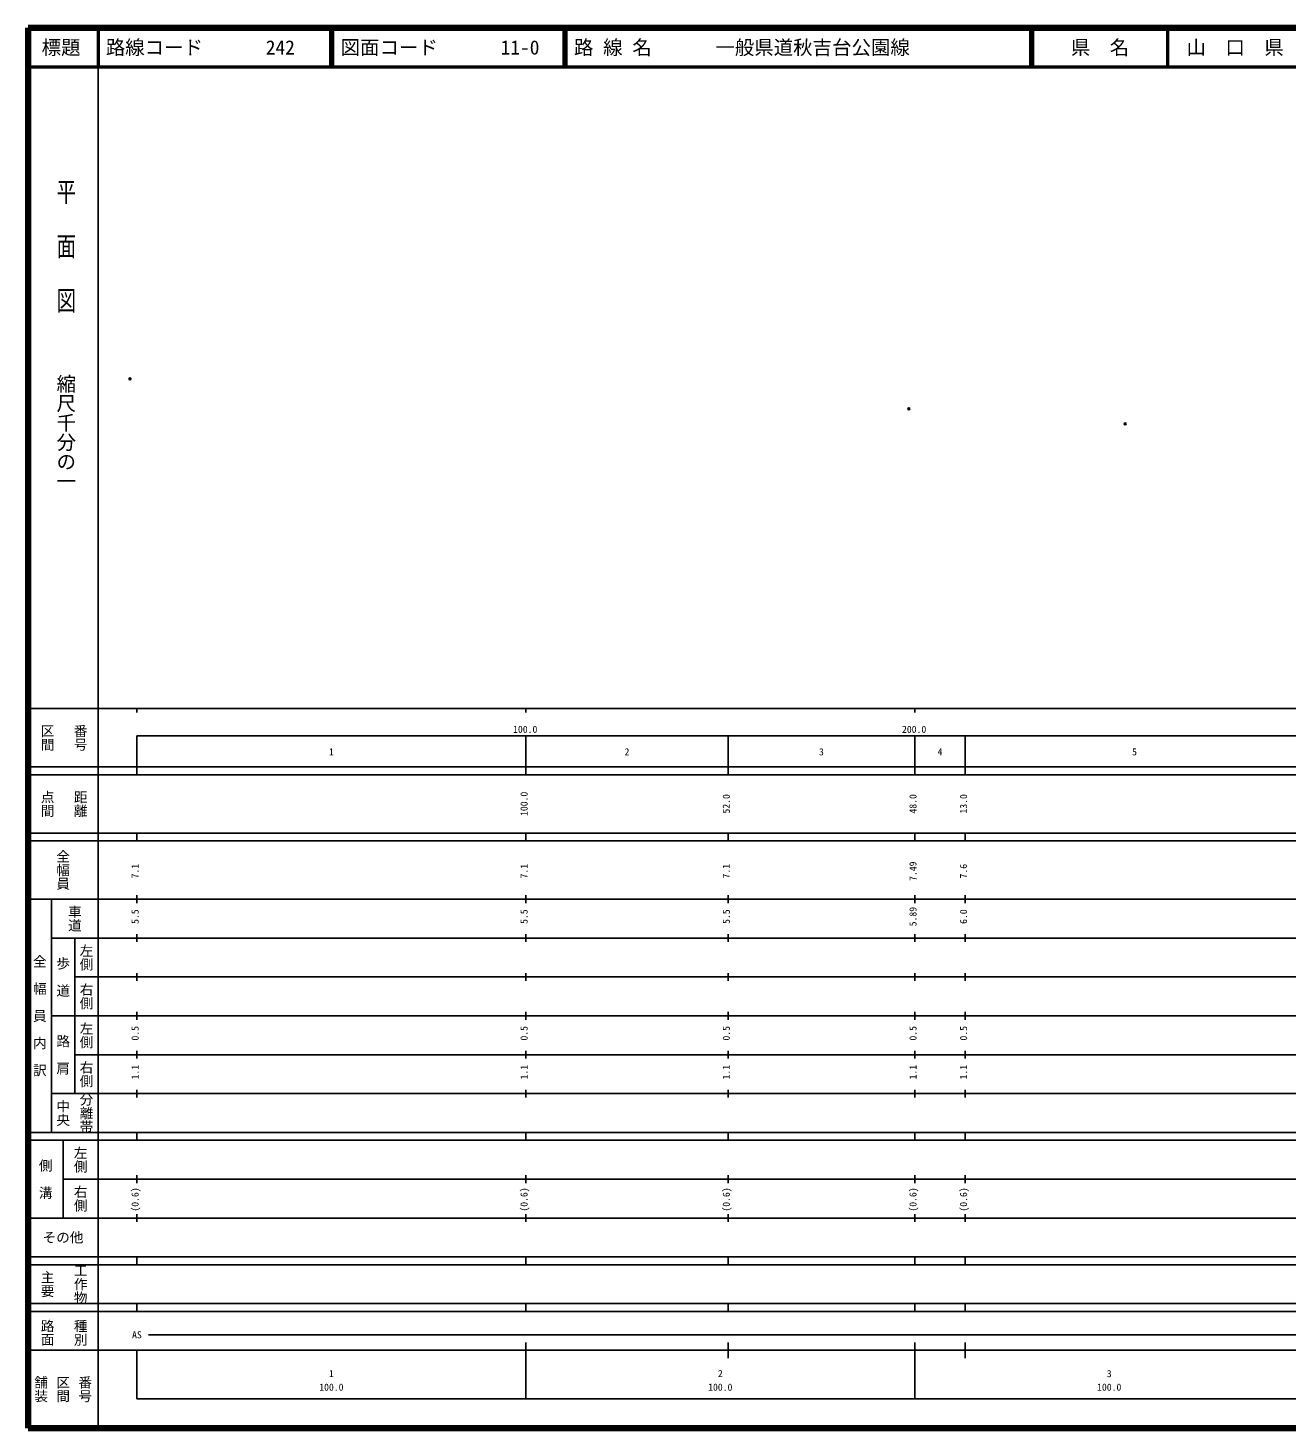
# Model space of a CAD drawing. Units: millimetres on the paper. Extents: x 40 to 680, y 20 to 380.
# Drawn here: x 40 to 363.7, y 20 to 380 of the extents above; entities that cross this region are included whole.
import ezdxf
from ezdxf.enums import TextEntityAlignment as Align

# ---------------------------------------------------------------- set-up
doc = ezdxf.new("R2010")
doc.units = ezdxf.units.MM
doc.header["$PDMODE"] = 32
doc.header["$PDSIZE"] = 0.5
doc.layers.add('M-OTRS', color=6, linetype='Continuous')
doc.layers.add('M-TTL-TXT', color=7, linetype='Continuous')
for name, color, linetype, lineweight in [('M-TTL', 2, 'Continuous', 140), ('M-TTL-BAND', 7, 'Continuous', 25), ('M-TTL-LINE', 7, 'Continuous', 50)]:
    doc.layers.add(name, color=color, linetype=linetype, lineweight=lineweight)
doc.styles.add('@ＭＳ ゴシック', font='')
doc.styles.add('ＭＳ ゴシック', font='')
doc.styles.get('@ＭＳ ゴシック').set_extended_font_data('@MS Gothic')
doc.styles.get('ＭＳ ゴシック').set_extended_font_data('MS Gothic')

msp = doc.modelspace()

# ---------------------------------------------------------------- linework, layer by layer
at = {"layer": 'M-OTRS'}
for p in [(66.229, 289.784), (266.484, 282.087), (322.11, 278.205)]:
    msp.add_point(p, dxfattribs=at)
at = {"layer": 'M-TTL'}
for p, q in [((40, 380), (40, 20)), ((680, 380), (40, 380)), ((40, 20), (680, 20))]:
    msp.add_line(p, q, dxfattribs=at)
at = {"layer": 'M-TTL-BAND'}
for p, q in [((58, 370), (58, 20)), ((40, 205), (579, 205)), ((68, 205), (68, 204)), ((168, 205), (168, 204)), ((268, 205), (268, 204)), ((68, 198), (579, 198)), ((68, 198), (68, 188)), ((168, 188), (168, 198)), ((220, 188), (220, 198)), ((268, 188), (268, 198)), ((281, 188), (281, 198)), ((40, 190), (579, 190)), ((40, 188), (579, 188)), ((40, 173), (579, 173)), ((68, 171), (68, 173)), ((168, 171), (168, 173)), ((220, 171), (220, 173)), ((268, 171), (268, 173)), ((281, 171), (281, 173)), ((40, 171), (579, 171)), ((40, 156), (579, 156)), ((46, 96), (46, 156)), ((68, 155), (68, 157)), ((168, 155), (168, 157)), ((220, 155), (220, 157)), ((268, 155), (268, 157)), ((281, 155), (281, 157)), ((46, 146), (579, 146)), ((52, 146), (52, 106)), ((68, 145), (68, 147)), ((168, 145), (168, 147)), ((220, 145), (220, 147)), ((268, 145), (268, 147)), ((281, 145), (281, 147)), ((68, 135), (68, 137)), ((168, 135), (168, 137)), ((220, 135), (220, 137)), ((268, 135), (268, 137)), ((281, 135), (281, 137)), ((52, 136), (579, 136)), ((46, 126), (579, 126)), ((68, 125), (68, 127)), ((168, 125), (168, 127)), ((220, 125), (220, 127)), ((268, 125), (268, 127)), ((281, 125), (281, 127)), ((52, 116), (579, 116)), ((68, 115), (68, 117)), ((168, 115), (168, 117)), ((220, 115), (220, 117)), ((268, 115), (268, 117)), ((281, 115), (281, 117)), ((46, 106), (579, 106)), ((68, 105), (68, 107)), ((168, 105), (168, 107)), ((220, 105), (220, 107)), ((268, 105), (268, 107)), ((281, 105), (281, 107)), ((40, 96), (579, 96)), ((40, 94), (579, 94)), ((49, 94), (49, 74)), ((68, 94), (68, 96)), ((168, 94), (168, 96)), ((220, 94), (220, 96)), ((268, 94), (268, 96)), ((281, 94), (281, 96)), ((49, 84), (579, 84)), ((68, 83), (68, 85)), ((168, 83), (168, 85)), ((220, 83), (220, 85)), ((268, 83), (268, 85)), ((281, 83), (281, 85)), ((40, 74), (579, 74)), ((68, 73), (68, 75)), ((168, 73), (168, 75)), ((220, 73), (220, 75)), ((268, 73), (268, 75)), ((281, 73), (281, 75)), ((40, 64), (579, 64)), ((40, 62), (579, 62)), ((68, 62), (68, 64)), ((168, 62), (168, 64)), ((220, 62), (220, 64)), ((268, 62), (268, 64)), ((281, 62), (281, 64)), ((40, 52), (579, 52)), ((68, 50), (68, 52)), ((168, 50), (168, 52)), ((220, 50), (220, 52)), ((268, 50), (268, 52)), ((281, 50), (281, 52)), ((40, 50), (579, 50)), ((71, 44), (565, 44)), ((40, 40), (579, 40)), ((68, 40), (68, 27.5)), ((168, 27.5), (168, 42)), ((220, 38), (220, 42)), ((268, 27.5), (268, 42)), ((281, 38), (281, 42)), ((68, 27.5), (579, 27.5))]:
    msp.add_line(p, q, dxfattribs=at)
at = {"layer": 'M-TTL-LINE'}
for p, q in [((58, 380), (58, 370)), ((117.75, 380), (117.75, 370)), ((118.25, 380), (118.25, 370)), ((177.75, 380), (177.75, 370)), ((178.25, 380), (178.25, 370)), ((297.75, 380), (297.75, 370)), ((298.25, 380), (298.25, 370)), ((333, 380), (333, 370)), ((40, 370), (680, 370))]:
    msp.add_line(p, q, dxfattribs=at)

# ---------------------------------------------------------------- texts
at = {"layer": 'M-TTL-BAND', "style": '@ＭＳ ゴシック', "width": 1.4}
msp.add_text('平  面  図', height=3.666, rotation=270, dxfattribs=at).set_placement((49.777, 306.475), align=Align.MIDDLE_RIGHT)
at = {"layer": 'M-TTL-BAND', "style": '@ＭＳ ゴシック'}
msp.add_text('縮尺千分の一', height=3.666, rotation=270, dxfattribs=at).set_placement((49.777, 261.03), align=Align.MIDDLE_RIGHT)
for s, p in [('区間', (45, 197.5)), ('番号', (53.5, 197.5)), ('点間', (45, 180.5)), ('距離', (53.5, 180.5)), ('全幅員', (49, 163.5)), ('車道', (52, 151)), ('左側', (55, 141)), ('全\u3000幅\u3000員\u3000内\u3000訳', (43, 126)), ('歩\u3000道', (49, 136)), ('右側', (55, 131)), ('左側', (55, 121)), ('路\u3000肩', (49, 116)), ('右側', (55, 111)), ('分離帯', (55, 101)), ('中央', (49, 101)), ('左側', (53.5, 89)), ('側\u3000溝', (44.5, 84)), ('右側', (53.5, 79)), ('工作物', (53.5, 57)), ('主要', (45, 57)), ('路面', (45, 44.5)), ('種別', (53.5, 44.5)), ('舗装', (43.333, 30)), ('区間', (49, 30)), ('番号', (54.667, 30))]:
    msp.add_text(s, height=2.566, rotation=270, dxfattribs=at).set_placement(p, align=Align.MIDDLE_CENTER)
at = {"layer": 'M-TTL-BAND', "style": 'ＭＳ ゴシック'}
for s, p in [('100.0', (167.844, 198.195)), ('200.0', (267.844, 198.195)), ('1', (118, 192.405)), ('2', (194, 192.405)), ('3', (244, 192.405)), ('4', (274.5, 192.405)), ('5', (324.5, 192.405)), ('AS', (68, 42.5)), ('1', (118, 32.523)), ('2', (218, 32.523)), ('3', (318, 32.523)), ('100.0', (118, 29.033)), ('100.0', (218, 29.033)), ('100.0', (318, 29.033))]:
    msp.add_text(s, height=1.833, dxfattribs=at).set_placement(p, align=Align.BOTTOM_CENTER)
for s, p in [('100.0', (169, 180.5)), ('52.0', (221, 180.5)), ('48.0', (269, 180.5)), ('13.0', (282, 180.5)), ('7.1', (69, 163.174)), ('7.1', (169, 163.174)), ('7.1', (221, 163.174)), ('7.49', (269, 163.174)), ('7.6', (282, 163.174)), ('5.5', (69, 151.5)), ('5.5', (169, 151.5)), ('5.5', (221, 151.5)), ('5.89', (269, 151.5)), ('6.0', (282, 151.5)), ('0.5', (69, 121.5)), ('0.5', (169, 121.5)), ('0.5', (221, 121.5)), ('0.5', (269, 121.5)), ('0.5', (282, 121.5)), ('1.1', (69, 111.5)), ('1.1', (169, 111.5)), ('1.1', (221, 111.5)), ('1.1', (269, 111.5)), ('1.1', (282, 111.5)), ('(0.6)', (69, 78.764)), ('(0.6)', (169, 78.764)), ('(0.6)', (221, 78.764)), ('(0.6)', (269, 78.764)), ('(0.6)', (282, 78.764))]:
    msp.add_text(s, height=1.833, rotation=90, dxfattribs=at).set_placement(p, align=Align.BOTTOM_CENTER)
msp.add_text('その他', height=2.566, dxfattribs=at).set_placement((49, 69), align=Align.MIDDLE_CENTER)
at = {"layer": 'M-TTL-TXT', "style": 'ＭＳ ゴシック'}
for s, p in [('標題', (48.5, 375)), ('県\u3000名', (315.625, 375)), ('山\u3000口\u3000県', (350.375, 375))]:
    msp.add_text(s, height=3.666, dxfattribs=at).set_placement(p, align=Align.MIDDLE_CENTER)
for s, p in [('路線コード', (60, 375)), ('242', (101.142, 375)), ('図面コード', (120.38, 375)), ('11-0', (161.521, 375)), ('路 線 名', (180.38, 375)), ('一般県道秋吉台公園線', (216.734, 375))]:
    msp.add_text(s, height=3.666, dxfattribs=at).set_placement(p, align=Align.MIDDLE_LEFT)

doc.saveas('drawing.dxf')
